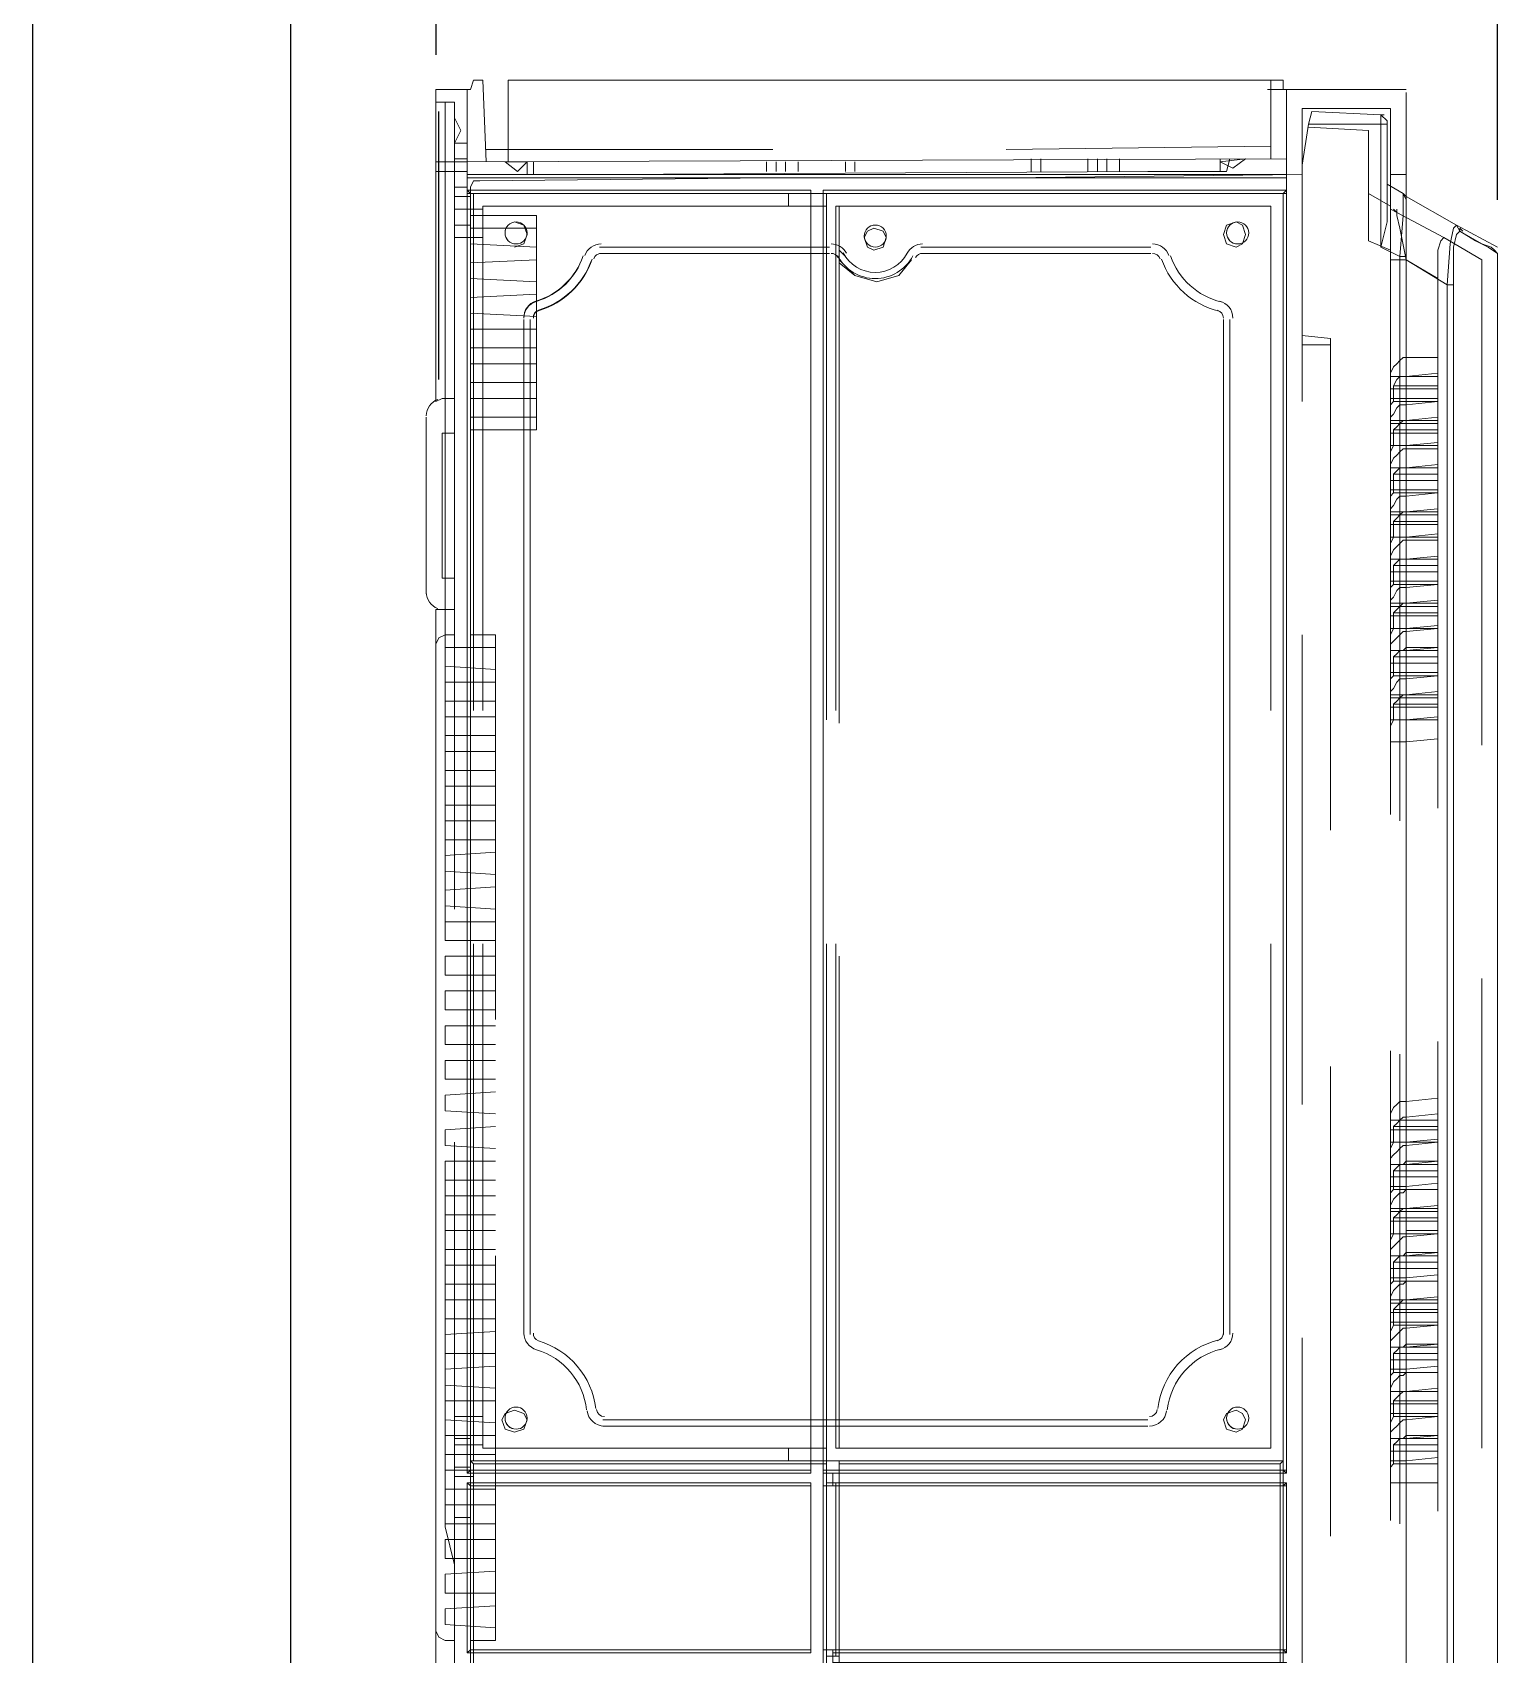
# Model space of a CAD drawing. Header units: millimetres. Extents: x -305 to 1353, y -289 to 1176.
# Drawn here: x 269.17 to 295.29, y 1112.6 to 1141.5 of the extents above; entities that cross this region are included whole.
import ezdxf

# ---------------------------------------------------------------- set-up
doc = ezdxf.new("R2010")
doc.units = ezdxf.units.MM
doc.header["$MEASUREMENT"] = 0
doc.layers.add('PDF_0', color=7, linetype='Continuous')

msp = doc.modelspace()

# ---------------------------------------------------------------- linework, layer by layer
at = {"layer": 'PDF_0', "color": 150, "lineweight": 25, "true_color": 0x007eff}
msp.add_lwpolyline([(295.287, 1138.516), (295.287, 1145.985), (276.362, 1145.985), (276.362, 1141.099)], dxfattribs=at)
at = {"layer": 'PDF_0', "lineweight": 25}
for points in [[(273.779, 1004.02), (273.779, 1056.471), (273.779, 1109.315), (273.779, 1145.311)], [(269.174, 1145.199), (269.174, 1000.931)], [(276.418, 1135.315), (276.418, 1140.089)]]:
    msp.add_lwpolyline(points, dxfattribs=at)
at = {"layer": 'PDF_0', "lineweight": 18}
for points in [[(276.924, 1140.482), (276.98, 1140.482), (277.036, 1140.65), (277.204, 1140.65), (277.261, 1139.19)], [(277.654, 1139.19), (277.654, 1140.65), (291.131, 1140.65), (291.468, 1140.65), (291.468, 1140.482)], [(276.362, 1134.922), (276.362, 1140.369), (276.362, 1140.482), (276.924, 1140.482), (276.924, 1140.369), (276.924, 1138.909), (291.525, 1138.909), (291.525, 1140.426), (291.525, 1140.482), (293.659, 1140.482)], [(293.659, 1140.426), (293.659, 1087.638), (293.659, 1087.582), (291.525, 1087.582), (291.525, 1087.638), (291.525, 1089.154), (276.924, 1089.154), (276.924, 1087.694), (276.924, 1087.582), (276.362, 1087.582), (276.362, 1087.694), (276.362, 1093.141)], [(291.188, 1140.482), (291.525, 1140.482)], [(276.924, 1139.19), (291.525, 1139.246)], [(277.261, 1139.415), (277.654, 1139.415)], [(291.525, 1138.965), (276.924, 1138.965)], [(276.924, 1138.685), (276.98, 1138.629), (283.045, 1138.629), (283.045, 1138.685)], [(276.98, 1138.629), (276.98, 1115.885), (276.924, 1115.829)], [(283.045, 1115.885), (283.045, 1116.671), (283.045, 1116.783), (283.045, 1137.562), (283.045, 1137.674), (283.045, 1138.629)], [(283.269, 1138.685), (283.269, 1138.629), (291.468, 1138.629), (291.525, 1138.685)], [(283.269, 1138.629), (283.269, 1137.674), (283.269, 1137.562), (283.269, 1116.783), (283.269, 1116.671), (283.269, 1115.885)], [(291.468, 1115.885), (291.468, 1138.629)], [(276.98, 1138.067), (276.98, 1138.572), (276.98, 1138.067)], [(293.659, 1137.449), (294.389, 1137), (294.445, 1137.73), (294.501, 1138.011), (294.557, 1138.067), (293.659, 1138.572)], [(295.287, 1137.674), (294.557, 1138.067), (294.613, 1137.955), (294.894, 1137.786), (295.119, 1137.674), (295.287, 1137.562)], [(294.669, 1137.955), (294.613, 1138.011)], [(294.613, 1137.955), (294.557, 1137.898), (294.501, 1137.674), (294.501, 1137), (294.501, 1088.986), (294.557, 1088.368), (294.557, 1088.143), (294.613, 1088.087), (295.287, 1088.143), (295.287, 1089.323), (295.287, 1090.333), (295.287, 1090.502), (295.287, 1090.783), (295.287, 1090.895), (295.287, 1090.783), (295.287, 1090.502), (295.287, 1090.67), (295.287, 1090.783)], [(283.045, 1137.562), (279.282, 1137.562), (283.045, 1137.562)], [(295.287, 1093.703), (295.287, 1137.562), (295.231, 1137.618)], [(294.501, 1137), (294.389, 1137), (294.389, 1088.986), (294.501, 1088.986)], [(293.659, 1134.978), (294.22, 1134.978), (294.22, 1134.585), (293.659, 1134.585)], [(294.22, 1134.922), (293.659, 1134.922)], [(276.194, 1131.497), (276.194, 1134.641)], [(276.531, 1134.361), (276.531, 1131.777)], [(294.22, 1134.136), (293.659, 1134.136), (294.22, 1134.192), (294.22, 1133.799), (293.659, 1133.743)], [(293.659, 1133.35), (294.22, 1133.35), (294.22, 1132.957), (293.659, 1132.957)], [(294.22, 1133.294), (293.659, 1133.294)], [(294.22, 1132.507), (293.659, 1132.507), (294.22, 1132.564), (294.22, 1132.17), (293.659, 1132.114)], [(293.659, 1131.721), (294.22, 1131.721), (294.22, 1131.328), (293.659, 1131.328)], [(294.22, 1131.665), (293.659, 1131.665)], [(276.362, 1131.216), (276.362, 1096.848)], [(294.22, 1130.879), (293.659, 1130.879), (294.22, 1130.935), (294.22, 1130.542), (293.659, 1130.486)], [(293.659, 1130.093), (294.22, 1130.093), (294.22, 1129.7), (293.659, 1129.7)], [(294.22, 1130.036), (293.659, 1130.036)], [(294.22, 1129.25), (293.659, 1129.25), (294.22, 1129.306), (294.22, 1128.913), (293.659, 1128.857)], [(294.22, 1121.725), (293.659, 1121.725), (294.22, 1121.781), (294.22, 1121.388), (293.659, 1121.332)], [(293.659, 1120.939), (294.22, 1120.995), (294.22, 1120.546), (293.659, 1120.546)], [(294.22, 1120.883), (293.659, 1120.883)], [(293.659, 1120.153), (294.22, 1120.153), (294.22, 1119.76), (293.659, 1119.704)], [(294.22, 1120.097), (293.659, 1120.097)], [(293.659, 1119.31), (294.22, 1119.367), (294.22, 1118.917), (293.659, 1118.917)], [(294.22, 1119.254), (293.659, 1119.254)], [(293.659, 1118.524), (294.22, 1118.524), (294.22, 1118.131), (293.659, 1118.075)], [(294.22, 1118.468), (293.659, 1118.468)], [(293.659, 1117.682), (294.22, 1117.738), (294.22, 1117.289), (293.659, 1117.289)], [(294.22, 1117.626), (293.659, 1117.626)], [(293.659, 1116.896), (294.22, 1116.896), (294.22, 1116.503), (293.659, 1116.446)], [(294.22, 1116.84), (293.659, 1116.84)], [(276.98, 1115.941), (276.98, 1116.446), (276.98, 1115.941)], [(293.659, 1116.053), (294.22, 1116.11), (294.22, 1115.66), (293.659, 1115.66)], [(283.045, 1115.829), (283.045, 1115.885), (276.98, 1115.885)], [(283.438, 1115.604), (283.438, 1115.829), (283.269, 1115.829), (283.269, 1115.885), (291.468, 1115.885), (291.525, 1115.829)], [(283.269, 1115.829), (283.269, 1115.604), (283.269, 1112.684), (283.269, 1112.403), (283.269, 1111.112), (283.269, 1110.999), (283.269, 1110.943), (283.269, 1106.956), (290.289, 1106.956), (290.458, 1106.956), (291.468, 1106.956), (291.525, 1106.956)], [(294.22, 1115.997), (293.659, 1115.997)], [(276.924, 1115.66), (276.98, 1115.604), (283.045, 1115.604), (283.045, 1115.66)], [(276.98, 1115.604), (276.98, 1112.684)], [(276.98, 1115.043), (276.98, 1115.548), (276.98, 1115.043)], [(283.045, 1112.684), (283.045, 1115.604)], [(283.438, 1115.66), (283.438, 1115.604), (283.269, 1115.604), (291.468, 1115.604), (291.525, 1115.66)], [(291.468, 1112.684), (291.468, 1115.604)], [(283.045, 1112.628), (283.045, 1112.684), (276.98, 1112.684), (276.924, 1112.628)], [(283.438, 1112.684), (283.269, 1112.684), (291.468, 1112.684), (291.525, 1112.628)], [(283.438, 1112.628), (283.438, 1112.684), (283.438, 1112.403), (283.438, 1112.459)]]:
    msp.add_lwpolyline(points, dxfattribs=at)
at = {"layer": 'PDF_0', "lineweight": 0}
for points in [[(291.244, 1140.65), (291.244, 1139.246)], [(276.362, 1140.257), (276.699, 1140.257), (276.699, 1139.527), (276.924, 1139.527)], [(276.531, 1140.257), (276.531, 1134.361)], [(291.805, 1134.922), (291.805, 1140.145), (293.378, 1140.145), (293.378, 1138.348), (293.378, 1137.618), (293.378, 1127.566)], [(293.322, 1139.864), (293.322, 1139.92), (293.209, 1140.032), (293.209, 1139.976), (293.209, 1139.864), (293.322, 1139.864), (293.322, 1139.92), (293.209, 1140.032), (291.974, 1140.089), (291.918, 1139.864), (293.209, 1139.864), (293.322, 1139.864), (293.322, 1138.123), (293.209, 1137.674), (293.322, 1138.123)], [(293.265, 1140.032), (293.209, 1140.032), (293.209, 1139.976), (293.209, 1139.864), (293.209, 1137.674), (293.546, 1137.505), (293.546, 1127.453)], [(276.362, 1139.022), (276.699, 1139.022), (276.699, 1139.527), (276.699, 1139.976), (276.811, 1139.752), (276.699, 1139.527)], [(276.699, 1139.976), (276.699, 1139.976)], [(291.918, 1139.864), (291.805, 1139.134), (291.805, 1138.909)], [(293.378, 1137.618), (292.985, 1137.786), (292.985, 1139.752), (291.918, 1139.808)], [(276.699, 1139.527), (276.699, 1139.527)], [(286.527, 1139.415), (291.244, 1139.471)], [(276.924, 1139.19), (276.362, 1139.19)], [(276.924, 1139.246), (276.699, 1139.246)], [(277.598, 1139.19), (277.822, 1139.022), (277.991, 1139.19), (277.991, 1138.965), (278.159, 1138.965), (279.058, 1138.965), (279.338, 1138.965), (289.054, 1139.022), (289.334, 1139.022), (290.289, 1139.022), (290.458, 1139.022), (290.514, 1139.246)], [(277.598, 1139.19), (277.598, 1139.19)], [(277.598, 1139.19), (277.598, 1139.19)], [(277.598, 1139.19), (277.598, 1139.19)], [(277.654, 1139.415), (282.371, 1139.415)], [(277.991, 1139.19), (277.991, 1139.19)], [(277.991, 1139.19), (277.991, 1139.19)], [(278.103, 1138.965), (278.103, 1139.19)], [(282.259, 1139.19), (282.259, 1139.022)], [(282.427, 1139.19), (282.427, 1139.022)], [(282.596, 1139.19), (282.596, 1139.022)], [(282.82, 1139.19), (282.82, 1139.022)], [(283.663, 1139.19), (283.663, 1139.022)], [(283.831, 1139.19), (283.831, 1139.022)], [(286.976, 1139.022), (286.976, 1139.246)], [(287.144, 1139.022), (287.144, 1139.246)], [(287.987, 1139.022), (287.987, 1139.246)], [(288.155, 1139.022), (288.155, 1139.246)], [(288.324, 1139.022), (288.324, 1139.246)], [(288.548, 1139.022), (288.548, 1139.246)], [(290.345, 1139.022), (290.345, 1139.246), (290.345, 1139.19), (290.57, 1139.078), (290.794, 1139.246)], [(290.345, 1139.246), (290.345, 1139.19)], [(290.345, 1139.19), (290.345, 1139.19)], [(290.794, 1139.246), (290.794, 1139.246)], [(290.794, 1139.246), (290.794, 1139.246)], [(276.924, 1139.022), (276.699, 1139.022), (276.699, 1138.572), (276.98, 1138.572)], [(276.924, 1138.909), (276.924, 1138.853), (276.924, 1138.685), (282.146, 1138.685)], [(282.371, 1138.909), (277.148, 1138.853), (277.036, 1138.853), (276.98, 1138.741), (276.98, 1129.138)], [(286.302, 1138.685), (291.525, 1138.685), (291.525, 1138.909)], [(291.805, 1138.965), (286.527, 1138.909)], [(293.659, 1138.965), (293.378, 1138.965)], [(276.924, 1138.741), (276.699, 1138.741)], [(276.924, 1138.685), (276.924, 1138.685)], [(276.98, 1129.419), (276.98, 1138.629), (276.924, 1138.629)], [(277.036, 1129.419), (277.036, 1138.629), (276.98, 1138.629)], [(277.036, 1138.629), (282.652, 1138.629), (282.652, 1138.404), (283.326, 1138.404), (283.326, 1137.674), (283.326, 1137.562), (283.326, 1129.25)], [(282.652, 1138.404), (277.204, 1138.404), (277.204, 1129.419), (277.204, 1138.404), (283.326, 1138.404), (283.326, 1138.629), (282.652, 1138.629)], [(283.326, 1138.629), (283.326, 1138.629)], [(291.525, 1138.629), (291.468, 1138.629), (291.468, 1129.419), (291.468, 1138.629), (283.326, 1138.629), (283.326, 1129.419)], [(291.468, 1138.629), (291.468, 1138.629)], [(291.525, 1138.685), (291.525, 1138.685)], [(293.434, 1138.348), (293.49, 1138.292), (293.378, 1138.348), (293.378, 1138.404), (292.985, 1138.629)], [(293.659, 1138.572), (293.602, 1138.629), (293.602, 1138.516), (293.602, 1138.235), (293.546, 1137.505), (293.659, 1137.505), (293.546, 1137.505), (293.602, 1138.235), (293.602, 1138.516), (293.602, 1138.629), (293.659, 1138.516), (293.602, 1138.629), (293.322, 1138.797)], [(276.699, 1138.572), (276.699, 1138.067)], [(276.699, 1137.842), (277.204, 1137.842), (277.204, 1138.348), (276.699, 1138.348)], [(277.204, 1138.404), (277.204, 1138.404)], [(277.204, 1137.842), (277.204, 1138.348)], [(283.326, 1138.404), (283.326, 1138.404)], [(283.55, 1129.194), (283.55, 1137.393), (283.55, 1137.449), (283.55, 1137.618), (283.663, 1137.505), (283.55, 1137.618), (283.55, 1138.404), (291.244, 1138.404), (291.244, 1129.419), (291.244, 1138.404), (283.494, 1138.404), (283.55, 1138.404)], [(283.494, 1138.404), (283.494, 1129.419)], [(291.244, 1138.404), (291.244, 1138.404)], [(293.378, 1138.404), (293.378, 1138.348), (293.49, 1138.292), (293.49, 1138.235), (293.546, 1138.011), (293.659, 1137.449), (294.22, 1137.112), (294.22, 1137.618), (294.276, 1137.786), (294.332, 1137.842), (293.49, 1138.292), (293.49, 1138.235), (293.546, 1138.011), (293.659, 1137.449)], [(276.98, 1138.067), (276.699, 1138.067), (276.699, 1134.978), (276.699, 1134.361)], [(276.98, 1138.235), (278.159, 1138.235), (278.159, 1137.842), (278.159, 1134.81), (278.159, 1134.417), (276.98, 1134.417)], [(278.159, 1138.011), (276.98, 1138.011)], [(277.766, 1137.674), (277.935, 1137.73), (277.991, 1137.898), (277.935, 1138.067), (277.766, 1138.123)], [(277.766, 1138.123), (277.766, 1138.123)], [(284.168, 1137.618), (284.336, 1137.674), (284.393, 1137.842), (284.336, 1137.955), (284.168, 1138.011)], [(284.168, 1138.011), (284.168, 1138.011)], [(284.168, 1138.011), (284.168, 1138.011)], [(290.626, 1137.674), (290.738, 1137.73), (290.794, 1137.898), (290.738, 1138.067), (290.626, 1138.123)], [(290.626, 1138.123), (290.626, 1138.123)], [(290.626, 1138.123), (290.626, 1138.123)], [(295.231, 1137.618), (295.175, 1137.674), (295.006, 1137.73), (294.613, 1137.955), (294.613, 1138.011)], [(276.98, 1137.73), (278.159, 1137.674)], [(294.22, 1127.678), (294.22, 1137.112), (294.22, 1137.618), (294.276, 1137.786), (294.332, 1137.842), (295.006, 1137.449), (295.006, 1128.801)], [(278.159, 1137.449), (276.98, 1137.393)], [(277.766, 1137.674), (277.766, 1137.674)], [(283.326, 1137.674), (283.326, 1137.674)], [(283.326, 1137.562), (283.326, 1137.562)], [(283.55, 1137.449), (283.831, 1137.168), (284.224, 1137.056), (284.617, 1137.168), (284.842, 1137.449), (284.617, 1137.168), (284.224, 1137.056), (283.831, 1137.168), (283.55, 1137.393)], [(284.168, 1137.618), (284.168, 1137.618)], [(284.168, 1137.618), (284.168, 1137.618)], [(290.626, 1137.674), (290.626, 1137.674)], [(290.626, 1137.674), (290.626, 1137.674)], [(293.659, 1135.708), (293.659, 1137.449), (293.434, 1137.449), (293.378, 1137.449), (293.434, 1137.449), (293.659, 1137.449), (293.434, 1137.449), (293.378, 1137.449)], [(295.287, 1137.562), (295.287, 1137.562)], [(276.98, 1137.112), (278.159, 1137.056)], [(278.159, 1136.832), (276.98, 1136.775)], [(276.98, 1136.495), (278.159, 1136.438)], [(278.159, 1136.214), (276.98, 1136.214)], [(291.805, 1136.101), (292.311, 1136.045), (292.311, 1127.285)], [(276.98, 1135.877), (278.159, 1135.877)], [(291.805, 1135.933), (292.311, 1135.933)], [(294.22, 1134.978), (294.22, 1135.147), (294.22, 1135.371), (294.22, 1135.708), (293.659, 1135.708), (293.602, 1135.708), (293.546, 1135.652), (293.49, 1135.596), (293.434, 1135.54), (293.378, 1135.428), (293.378, 1135.371), (293.378, 1135.147), (293.378, 1135.091), (293.378, 1134.978), (293.659, 1134.978)], [(278.159, 1135.596), (276.98, 1135.596)], [(293.659, 1135.371), (294.22, 1135.428)], [(276.98, 1135.259), (278.159, 1135.259)], [(294.22, 1135.371), (293.378, 1135.371)], [(294.22, 1135.147), (293.378, 1135.147)], [(293.434, 1134.922), (293.434, 1135.203), (293.49, 1135.315), (293.546, 1135.371), (293.602, 1135.371), (293.659, 1135.371), (293.659, 1134.866)], [(294.22, 1135.203), (293.434, 1135.203)], [(276.699, 1134.978), (276.474, 1134.978), (276.362, 1134.922)], [(278.159, 1134.978), (276.98, 1134.978)], [(293.659, 1134.922), (293.434, 1134.922), (293.378, 1134.866), (293.378, 1134.754), (293.378, 1134.641), (293.378, 1134.585), (293.659, 1134.585), (294.22, 1134.641)], [(294.22, 1134.922), (293.659, 1134.866), (293.602, 1134.866), (293.546, 1134.866), (293.49, 1134.81), (293.434, 1134.698), (293.378, 1134.641), (293.378, 1134.529)], [(276.98, 1134.641), (278.159, 1134.641)], [(294.22, 1134.585), (294.22, 1134.529), (293.378, 1134.529), (293.378, 1134.361), (293.378, 1134.248), (293.378, 1134.136), (293.659, 1134.136), (293.434, 1134.136), (293.378, 1134.024), (293.378, 1133.967), (293.378, 1133.855), (293.378, 1133.743), (293.378, 1133.799), (293.434, 1133.911), (293.49, 1133.967), (293.546, 1134.024), (293.602, 1134.08), (293.659, 1134.08), (293.659, 1134.585), (293.602, 1134.585), (293.546, 1134.529), (293.49, 1134.473), (293.434, 1134.417), (293.434, 1134.136)], [(294.22, 1134.529), (294.22, 1134.361), (293.378, 1134.361)], [(294.22, 1134.417), (293.434, 1134.417)], [(294.22, 1134.361), (294.22, 1134.192)], [(294.22, 1134.08), (293.659, 1134.08)], [(293.659, 1133.294), (293.434, 1133.294), (293.434, 1133.631), (293.49, 1133.687), (293.546, 1133.743), (293.602, 1133.743), (293.659, 1133.743), (293.378, 1133.743)], [(294.22, 1133.743), (294.22, 1133.799), (293.659, 1133.743), (293.659, 1133.237)], [(293.378, 1133.518), (293.378, 1133.462), (293.378, 1133.35), (293.659, 1133.35)], [(294.22, 1133.631), (293.434, 1133.631)], [(294.22, 1133.518), (294.22, 1133.35)], [(294.22, 1133.013), (293.659, 1132.957), (293.378, 1132.957), (293.378, 1133.013), (293.378, 1133.125), (293.378, 1133.237), (293.434, 1133.294)], [(294.22, 1133.294), (293.659, 1133.237), (293.602, 1133.237), (293.546, 1133.237), (293.49, 1133.181), (293.434, 1133.069), (293.378, 1133.013), (293.378, 1132.901), (294.22, 1132.901), (294.22, 1132.957)], [(293.659, 1132.451), (293.659, 1132.957), (293.602, 1132.957), (293.546, 1132.901), (293.49, 1132.844), (293.434, 1132.788), (293.434, 1132.507), (293.378, 1132.395), (293.378, 1132.339), (293.378, 1132.227), (293.378, 1132.114), (294.22, 1132.114), (294.22, 1132.17), (293.659, 1132.114), (293.659, 1131.609)], [(293.378, 1132.901), (293.378, 1132.732), (294.22, 1132.732), (294.22, 1132.901)], [(293.378, 1132.732), (293.378, 1132.62), (293.378, 1132.507), (293.659, 1132.507), (293.434, 1132.507)], [(294.22, 1132.788), (293.434, 1132.788)], [(294.22, 1132.732), (294.22, 1132.564)], [(294.22, 1132.451), (293.659, 1132.451), (293.602, 1132.451), (293.546, 1132.395), (293.49, 1132.339), (293.434, 1132.283), (293.378, 1132.17), (293.378, 1132.114), (293.378, 1131.89), (293.378, 1131.834), (293.378, 1131.721), (293.659, 1131.721)], [(294.22, 1132.114), (294.22, 1131.89), (293.378, 1131.89)], [(293.659, 1131.665), (293.434, 1131.665), (293.434, 1132.002), (293.49, 1132.058), (293.546, 1132.114), (293.602, 1132.114), (293.659, 1132.114), (293.378, 1132.114)], [(294.22, 1132.002), (293.434, 1132.002)], [(276.531, 1131.777), (276.531, 1125.432)], [(276.699, 1131.777), (276.699, 1131.216)], [(294.22, 1131.384), (293.659, 1131.328), (293.378, 1131.328), (293.378, 1131.384), (293.378, 1131.497), (293.378, 1131.609), (293.434, 1131.665)], [(294.22, 1131.665), (293.659, 1131.609), (293.602, 1131.609), (293.546, 1131.609), (293.49, 1131.553), (293.434, 1131.44), (293.378, 1131.384), (293.378, 1131.272), (294.22, 1131.272), (294.22, 1131.328)], [(294.22, 1131.89), (294.22, 1131.721)], [(276.362, 1131.216), (276.474, 1131.216), (276.699, 1131.216), (276.699, 1125.881)], [(293.378, 1131.103), (293.378, 1130.991), (293.378, 1130.879), (293.659, 1130.879), (293.434, 1130.879), (293.434, 1131.16), (293.49, 1131.216), (293.546, 1131.272), (293.602, 1131.328), (293.659, 1131.328), (293.659, 1130.823), (294.22, 1130.879), (293.659, 1130.823), (293.602, 1130.823), (293.546, 1130.767), (293.49, 1130.71), (293.434, 1130.654), (293.378, 1130.598), (293.378, 1130.486), (293.378, 1130.598), (293.378, 1130.71), (293.378, 1130.767), (293.434, 1130.879)], [(293.378, 1131.272), (293.378, 1131.103), (294.22, 1131.103), (294.22, 1131.272)], [(294.22, 1131.16), (293.434, 1131.16)], [(294.22, 1131.103), (294.22, 1130.935)], [(276.699, 1130.767), (276.531, 1130.767), (276.418, 1130.71), (276.362, 1130.598)], [(277.429, 1130.542), (276.531, 1130.542), (276.531, 1130.205), (277.429, 1130.149)], [(276.98, 1130.767), (277.429, 1130.767), (277.429, 1130.373), (277.429, 1123.915)], [(291.805, 1130.767), (291.805, 1122.399)], [(293.659, 1130.093), (293.378, 1130.093), (293.378, 1130.205), (293.378, 1130.261), (293.378, 1130.486), (294.22, 1130.486), (294.22, 1130.542), (293.659, 1130.542), (293.602, 1130.486), (293.546, 1130.486), (293.49, 1130.43), (293.434, 1130.373), (294.22, 1130.373)], [(294.22, 1129.643), (293.378, 1129.643), (293.378, 1129.756), (293.434, 1129.812), (293.49, 1129.924), (293.546, 1129.98), (293.602, 1129.98), (293.659, 1129.98), (293.659, 1130.542)], [(294.22, 1130.486), (294.22, 1130.261), (293.378, 1130.261)], [(293.659, 1130.486), (293.378, 1130.486)], [(293.434, 1130.036), (293.434, 1130.373)], [(294.22, 1130.093), (294.22, 1130.261)], [(277.429, 1129.924), (276.531, 1129.924), (276.531, 1129.587), (277.429, 1129.587)], [(293.659, 1130.036), (293.434, 1130.036), (293.378, 1129.98), (293.378, 1129.868), (293.378, 1129.756), (293.378, 1129.7), (293.659, 1129.7), (294.22, 1129.756)], [(293.659, 1122.455), (293.659, 1129.7), (293.602, 1129.7), (293.546, 1129.643), (293.49, 1129.587), (293.434, 1129.531), (293.434, 1129.25), (293.378, 1129.138), (293.378, 1129.082), (293.378, 1128.97), (293.378, 1128.857), (293.659, 1128.857)], [(293.378, 1129.643), (293.378, 1129.475)], [(294.22, 1129.306), (294.22, 1129.475), (294.22, 1129.643), (294.22, 1129.7)], [(294.22, 1129.475), (293.378, 1129.475), (293.378, 1129.363), (293.378, 1129.25), (293.659, 1129.25), (293.434, 1129.25)], [(294.22, 1129.531), (293.434, 1129.531)], [(277.429, 1129.306), (276.531, 1129.306), (276.531, 1128.97), (277.429, 1128.97)], [(277.429, 1128.689), (276.531, 1128.689), (276.531, 1128.352), (277.429, 1128.352)], [(277.429, 1128.071), (276.531, 1128.071), (276.531, 1127.734), (277.429, 1127.734)], [(277.429, 1127.453), (276.531, 1127.453), (276.531, 1127.116), (277.429, 1127.116)], [(277.429, 1126.892), (276.531, 1126.836), (276.531, 1126.555), (277.429, 1126.499)], [(277.429, 1126.274), (276.531, 1126.218), (276.531, 1125.937), (277.429, 1125.881)], [(277.429, 1125.656), (276.531, 1125.656), (276.531, 1125.319), (277.429, 1125.319)], [(277.429, 1125.039), (276.531, 1125.039), (276.531, 1124.702), (277.429, 1124.702)], [(277.036, 1125.263), (277.036, 1116.053), (276.98, 1116.053), (276.98, 1125.263)], [(283.326, 1125.095), (283.326, 1116.783), (283.326, 1116.671), (283.326, 1116.278), (282.652, 1116.278), (277.204, 1116.278), (277.204, 1125.263), (277.204, 1116.278), (283.326, 1116.278), (283.326, 1116.053), (283.55, 1116.053)], [(283.326, 1116.053), (283.326, 1125.263)], [(283.55, 1116.278), (283.494, 1116.278), (291.244, 1116.278), (291.244, 1125.263), (291.244, 1116.278), (283.55, 1116.278), (283.55, 1116.671), (283.55, 1116.783), (283.55, 1125.039)], [(283.494, 1125.263), (283.494, 1116.278)], [(276.98, 1124.926), (276.98, 1116.559)], [(277.429, 1124.421), (276.531, 1124.421), (276.531, 1124.084), (277.429, 1124.084)], [(295.006, 1116.278), (295.006, 1124.645)], [(277.429, 1123.803), (276.531, 1123.803), (276.531, 1123.466), (277.429, 1123.466)], [(293.378, 1123.354), (293.378, 1114.986)], [(293.546, 1123.298), (293.546, 1114.93)], [(294.22, 1115.155), (294.22, 1123.522)], [(277.429, 1123.185), (276.531, 1123.185), (276.531, 1122.848), (277.429, 1122.848)], [(292.311, 1123.073), (292.311, 1114.706)], [(277.429, 1122.624), (276.531, 1122.568), (276.531, 1122.287), (277.429, 1122.231)], [(293.378, 1122.118), (293.378, 1121.95), (294.22, 1121.95), (294.22, 1122.118)], [(293.434, 1122.006), (293.49, 1122.062), (293.546, 1122.118), (293.602, 1122.174), (293.659, 1122.174), (294.22, 1122.231)], [(293.659, 1122.174), (293.659, 1121.669)], [(277.429, 1122.006), (276.531, 1121.95), (276.531, 1121.669), (277.429, 1121.613)], [(294.22, 1122.006), (293.434, 1122.006), (293.434, 1121.725), (293.659, 1121.725), (293.378, 1121.725), (293.378, 1121.838), (293.378, 1121.95)], [(294.22, 1121.95), (294.22, 1121.781)], [(276.699, 1121.725), (276.699, 1116.446), (276.98, 1116.446)], [(294.22, 1121.725), (293.659, 1121.669), (293.602, 1121.669), (293.546, 1121.613), (293.49, 1121.557), (293.434, 1121.501), (293.378, 1121.444), (293.378, 1121.332), (293.378, 1121.444), (293.378, 1121.557), (293.378, 1121.613), (293.434, 1121.725)], [(277.429, 1121.388), (276.531, 1121.388), (276.531, 1121.051), (277.429, 1121.051)], [(293.434, 1120.883), (293.659, 1120.883), (293.659, 1121.388), (293.602, 1121.332), (293.546, 1121.332), (293.49, 1121.276), (293.434, 1121.22), (293.434, 1120.883), (293.378, 1120.827), (293.378, 1120.714), (293.378, 1120.658), (293.378, 1120.546), (293.659, 1120.546), (293.659, 1120.041)], [(293.659, 1121.388), (294.22, 1121.388), (294.22, 1121.332), (293.378, 1121.332), (293.378, 1121.108), (293.378, 1121.051), (293.378, 1120.939), (293.659, 1120.939)], [(294.22, 1121.332), (294.22, 1121.108), (293.378, 1121.108)], [(293.659, 1121.332), (293.378, 1121.332)], [(276.531, 1121.22), (276.531, 1114.874), (276.699, 1114.2)], [(294.22, 1121.22), (293.434, 1121.22)], [(294.22, 1121.108), (294.22, 1120.995)], [(277.429, 1120.771), (276.531, 1120.771), (276.531, 1120.434), (277.429, 1120.434)], [(294.22, 1120.883), (293.659, 1120.883), (293.602, 1120.827), (293.546, 1120.827), (293.49, 1120.771), (293.434, 1120.714), (293.378, 1120.602), (293.378, 1120.49)], [(294.22, 1120.546), (294.22, 1120.49), (293.378, 1120.49), (293.378, 1120.321), (293.378, 1120.209), (293.378, 1120.153)], [(294.22, 1120.49), (294.22, 1120.321), (293.378, 1120.321)], [(294.22, 1120.602), (293.659, 1120.546), (293.602, 1120.546), (293.546, 1120.49), (293.49, 1120.434), (293.434, 1120.377)], [(294.22, 1120.377), (293.434, 1120.377), (293.434, 1120.097)], [(277.429, 1120.153), (276.531, 1120.153), (276.531, 1119.816), (277.429, 1119.816)], [(293.659, 1119.704), (293.378, 1119.704), (293.378, 1119.816), (293.378, 1119.928), (293.378, 1119.984), (293.434, 1120.097), (293.659, 1120.097), (293.378, 1120.097)], [(294.22, 1120.097), (293.659, 1120.041), (293.602, 1120.041), (293.546, 1119.984), (293.49, 1119.928), (293.434, 1119.872), (293.378, 1119.816), (293.378, 1119.704), (294.22, 1119.704)], [(294.22, 1120.321), (294.22, 1120.153)], [(277.429, 1119.535), (276.531, 1119.535), (276.531, 1119.198), (277.429, 1119.198)], [(277.429, 1119.704), (277.429, 1113.246), (277.429, 1112.852), (276.98, 1112.852)], [(293.378, 1119.704), (293.378, 1119.479)], [(293.434, 1119.254), (293.434, 1119.591), (293.49, 1119.647), (293.546, 1119.704), (293.602, 1119.704), (293.659, 1119.76)], [(294.22, 1119.591), (293.434, 1119.591)], [(294.22, 1119.254), (293.659, 1119.254), (293.659, 1119.76), (294.22, 1119.76), (294.22, 1119.704), (294.22, 1119.479), (294.22, 1119.367)], [(293.659, 1119.31), (293.378, 1119.31), (293.378, 1119.423), (293.378, 1119.479), (294.22, 1119.479)], [(293.434, 1118.468), (293.434, 1118.749), (293.49, 1118.805), (293.546, 1118.861), (293.602, 1118.917), (293.659, 1118.917), (293.378, 1118.917), (293.378, 1119.03), (293.378, 1119.086), (293.378, 1119.198), (293.434, 1119.254), (293.659, 1119.254), (293.602, 1119.198), (293.546, 1119.198), (293.49, 1119.142), (293.434, 1119.086), (293.378, 1118.974), (293.378, 1118.861), (294.22, 1118.861)], [(294.22, 1118.468), (293.659, 1118.412), (293.659, 1118.917), (294.22, 1118.974)], [(277.429, 1118.917), (276.531, 1118.917), (276.531, 1118.58), (277.429, 1118.58)], [(293.378, 1118.861), (293.378, 1118.693)], [(293.659, 1118.524), (293.378, 1118.524), (293.378, 1118.58), (293.378, 1118.693), (294.22, 1118.693)], [(294.22, 1118.749), (293.434, 1118.749)], [(294.22, 1118.524), (294.22, 1118.693), (294.22, 1118.861), (294.22, 1118.917)], [(277.429, 1118.356), (276.531, 1118.3), (276.531, 1117.963), (277.429, 1117.963)], [(293.659, 1118.075), (293.378, 1118.075), (293.378, 1118.187), (293.378, 1118.3), (293.378, 1118.356), (293.434, 1118.468), (293.659, 1118.468)], [(293.659, 1118.131), (294.22, 1118.131), (294.22, 1118.075), (293.378, 1118.075), (293.378, 1118.187), (293.434, 1118.243), (293.49, 1118.3), (293.546, 1118.356), (293.602, 1118.412), (293.659, 1118.412)], [(291.805, 1118.243), (291.805, 1109.876)], [(293.434, 1117.626), (293.659, 1117.626), (293.659, 1118.131), (293.602, 1118.075), (293.546, 1118.075), (293.49, 1118.019), (293.434, 1117.963), (293.434, 1117.626), (293.378, 1117.57), (293.378, 1117.457), (293.378, 1117.401), (293.378, 1117.289)], [(293.378, 1118.075), (293.378, 1117.85)], [(294.22, 1118.075), (294.22, 1117.85)], [(293.659, 1117.682), (293.378, 1117.682), (293.378, 1117.794), (293.378, 1117.85), (294.22, 1117.85), (294.22, 1117.738)], [(294.22, 1117.963), (293.434, 1117.963)], [(277.429, 1117.738), (276.531, 1117.682), (276.531, 1117.401), (277.429, 1117.345)], [(293.659, 1117.626), (294.22, 1117.626), (293.659, 1117.626), (293.602, 1117.57), (293.546, 1117.57), (293.49, 1117.513), (293.434, 1117.457), (293.378, 1117.345), (293.378, 1117.289), (293.378, 1117.064)], [(294.22, 1117.345), (293.659, 1117.289), (293.378, 1117.289), (294.22, 1117.289), (294.22, 1117.064), (294.22, 1116.896)], [(294.22, 1117.289), (294.22, 1117.289)], [(277.429, 1117.12), (276.531, 1117.12), (276.531, 1116.783), (277.429, 1116.727)], [(277.766, 1116.559), (277.935, 1116.615), (277.991, 1116.783), (277.935, 1116.896), (277.766, 1116.952)], [(277.766, 1116.952), (277.766, 1116.952)], [(277.766, 1116.952), (277.766, 1116.952)], [(290.626, 1116.559), (290.738, 1116.615), (290.794, 1116.783), (290.738, 1116.896), (290.626, 1116.952)], [(290.626, 1116.952), (290.626, 1116.952)], [(290.626, 1116.952), (290.626, 1116.952)], [(293.659, 1116.896), (293.378, 1116.896), (293.378, 1116.952), (293.378, 1117.064), (294.22, 1117.064)], [(294.22, 1117.12), (293.434, 1117.12)], [(276.699, 1116.84), (277.204, 1116.84), (277.204, 1116.334), (276.699, 1116.334)], [(277.204, 1116.334), (277.204, 1116.84)], [(283.326, 1116.783), (283.326, 1116.783)], [(283.326, 1116.671), (283.326, 1116.671)], [(283.55, 1116.783), (283.55, 1116.783)], [(283.55, 1116.671), (283.55, 1116.671)], [(293.659, 1116.84), (293.434, 1116.84)], [(277.429, 1116.503), (276.531, 1116.503), (276.531, 1116.166), (277.429, 1116.166)], [(276.699, 1116.446), (276.699, 1115.941)], [(277.766, 1116.559), (277.766, 1116.559)], [(277.766, 1116.559), (277.766, 1116.559)], [(290.626, 1116.559), (290.626, 1116.559)], [(290.626, 1116.559), (290.626, 1116.559)], [(293.659, 1116.446), (293.378, 1116.446)], [(293.434, 1115.997), (293.434, 1116.334), (293.49, 1116.39), (293.546, 1116.446), (293.602, 1116.446), (293.659, 1116.503)], [(294.22, 1116.334), (293.434, 1116.334)], [(294.22, 1116.446), (294.22, 1116.503), (293.659, 1116.503), (293.659, 1109.258)], [(277.036, 1115.997), (277.036, 1112.235), (283.326, 1112.235), (283.326, 1115.997), (277.036, 1115.997), (276.98, 1116.053), (276.98, 1112.235), (277.036, 1112.179), (277.036, 1102.913)], [(276.98, 1116.053), (276.98, 1116.053)], [(277.036, 1116.053), (282.652, 1116.053)], [(277.204, 1116.278), (277.204, 1116.278)], [(282.652, 1116.278), (282.652, 1116.053), (283.326, 1116.053), (283.326, 1115.997)], [(283.326, 1116.278), (283.326, 1116.278)], [(283.55, 1115.66), (283.55, 1116.053), (283.55, 1115.997), (283.55, 1112.235), (291.412, 1112.235), (291.468, 1112.235), (291.468, 1107.012), (291.468, 1112.179), (283.326, 1112.179), (283.326, 1107.012), (290.289, 1107.012), (290.458, 1107.012), (291.244, 1107.012), (291.244, 1100.442)], [(283.326, 1116.053), (283.326, 1116.053)], [(291.468, 1116.053), (283.326, 1116.053), (283.326, 1115.66), (283.55, 1115.66), (283.494, 1115.66), (283.326, 1115.66), (283.326, 1112.572), (283.55, 1112.572), (283.494, 1112.572), (283.326, 1112.572), (283.326, 1112.235)], [(291.244, 1116.278), (291.244, 1116.278)], [(291.412, 1115.997), (291.468, 1116.053), (291.468, 1112.235), (291.468, 1112.179)], [(291.468, 1116.053), (291.468, 1116.053)], [(293.378, 1116.222), (293.378, 1116.166), (293.378, 1116.053), (293.659, 1116.053)], [(294.22, 1116.11), (294.22, 1116.222)], [(277.429, 1115.885), (276.531, 1115.885), (276.531, 1115.548), (277.429, 1115.548)], [(276.98, 1115.941), (276.699, 1115.941), (276.699, 1115.548), (276.98, 1115.548)], [(276.699, 1115.773), (277.036, 1115.773), (277.036, 1115.267), (276.699, 1115.267)], [(276.98, 1115.267), (276.98, 1115.773)], [(291.412, 1112.235), (291.412, 1115.997), (283.55, 1115.997)], [(293.659, 1115.997), (293.434, 1115.997), (293.378, 1115.941), (293.378, 1115.829), (293.378, 1115.773), (293.378, 1115.66), (293.659, 1115.66)], [(276.699, 1115.548), (276.699, 1115.043)], [(283.326, 1115.66), (283.326, 1115.66)], [(283.494, 1115.66), (283.494, 1112.572)], [(277.429, 1115.267), (276.531, 1115.267), (276.531, 1114.93), (277.429, 1114.93)], [(276.98, 1115.043), (276.699, 1115.043), (276.699, 1112.122), (276.98, 1112.122)], [(277.429, 1114.649), (276.531, 1114.649), (276.531, 1114.312), (277.429, 1114.312)], [(277.429, 1114.088), (276.531, 1114.032), (276.531, 1113.695), (277.429, 1113.695)], [(277.429, 1113.47), (276.531, 1113.414), (276.531, 1113.133), (277.429, 1113.077)], [(276.362, 1113.021), (276.418, 1112.909), (276.531, 1112.852), (276.699, 1112.852)]]:
    msp.add_lwpolyline(points, dxfattribs=at)
for points in [[(277.991, 1139.19), (277.598, 1139.19), (277.822, 1139.022)], [(290.794, 1139.246), (290.57, 1139.078), (290.345, 1139.19)], [(291.525, 1138.629), (291.468, 1138.629)], [(293.49, 1138.348), (293.49, 1138.292)], [(284.393, 1137.842), (284.336, 1137.955), (284.168, 1138.011), (284.056, 1137.955), (283.999, 1137.842), (284.056, 1137.674), (284.168, 1137.618), (284.336, 1137.674)], [(284.393, 1137.842), (284.336, 1137.955), (284.168, 1138.011), (284.056, 1137.955), (283.999, 1137.842), (284.056, 1137.674), (284.168, 1137.618), (284.336, 1137.674)], [(290.794, 1137.898), (290.738, 1138.067), (290.626, 1138.123), (290.458, 1138.067), (290.401, 1137.898), (290.458, 1137.73), (290.626, 1137.674), (290.738, 1137.73)], [(290.794, 1137.898), (290.738, 1138.067), (290.626, 1138.123), (290.458, 1138.067), (290.401, 1137.898), (290.458, 1137.73), (290.626, 1137.674), (290.738, 1137.73)], [(283.269, 1137.674), (283.045, 1137.674)], [(283.269, 1137.562), (283.045, 1137.562)], [(293.378, 1133.518), (294.22, 1133.518), (294.22, 1133.743), (293.378, 1133.743)], [(293.659, 1129.98), (294.22, 1130.036)], [(291.468, 1125.263), (291.468, 1116.053)], [(293.659, 1122.455), (293.602, 1122.455), (293.546, 1122.455), (293.49, 1122.399), (293.434, 1122.343), (293.378, 1122.231), (293.378, 1122.118), (294.22, 1122.118), (294.22, 1122.511)], [(293.378, 1116.446), (294.22, 1116.446), (294.22, 1116.222), (293.378, 1116.222), (293.378, 1116.446), (293.378, 1116.559), (293.378, 1116.671), (293.378, 1116.727), (293.434, 1116.84), (293.434, 1117.12), (293.49, 1117.177), (293.546, 1117.233), (293.602, 1117.289), (293.659, 1117.289), (293.659, 1116.783), (293.602, 1116.783), (293.546, 1116.727), (293.49, 1116.671), (293.434, 1116.615), (293.378, 1116.559)], [(277.991, 1116.783), (277.935, 1116.896), (277.766, 1116.952), (277.598, 1116.896), (277.541, 1116.783), (277.598, 1116.615), (277.766, 1116.559), (277.935, 1116.615)], [(277.991, 1116.783), (277.935, 1116.896), (277.766, 1116.952), (277.598, 1116.896), (277.541, 1116.783), (277.598, 1116.615), (277.766, 1116.559), (277.935, 1116.615)], [(290.794, 1116.783), (290.738, 1116.896), (290.626, 1116.952), (290.458, 1116.896), (290.401, 1116.783), (290.458, 1116.615), (290.626, 1116.559), (290.738, 1116.615)], [(290.794, 1116.783), (290.738, 1116.896), (290.626, 1116.952), (290.458, 1116.896), (290.401, 1116.783), (290.458, 1116.615), (290.626, 1116.559), (290.738, 1116.615)], [(283.045, 1116.783), (283.269, 1116.783)], [(283.045, 1116.671), (283.269, 1116.671)], [(294.22, 1116.84), (293.659, 1116.783)], [(291.525, 1115.885), (291.468, 1115.885)], [(291.525, 1115.604), (291.468, 1115.604)], [(291.525, 1112.684), (291.468, 1112.684)]]:
    msp.add_lwpolyline(points, close=True, dxfattribs=at)
at = {"layer": 'PDF_0', "lineweight": 18}
for points in [[(283.045, 1138.685), (276.924, 1138.685), (276.924, 1115.829), (283.045, 1115.829)], [(283.438, 1112.459), (283.438, 1112.628), (291.525, 1112.628), (291.525, 1115.66), (283.438, 1115.66), (283.438, 1115.829), (291.525, 1115.829), (291.525, 1138.685), (283.269, 1138.685), (283.269, 1106.956), (291.525, 1106.956), (291.525, 1112.459)], [(294.501, 1137), (294.501, 1137.674), (294.557, 1137.898), (294.613, 1137.955), (294.557, 1138.067), (294.501, 1138.011), (294.445, 1137.73), (294.389, 1137)], [(283.045, 1137.674), (279.282, 1137.674)], [(283.382, 1137.674), (283.269, 1137.674)], [(283.382, 1137.562), (283.269, 1137.562)], [(289.11, 1137.674), (285.01, 1137.674)], [(289.11, 1137.562), (285.01, 1137.562)], [(277.935, 1136.382), (277.935, 1118.3)], [(278.047, 1136.382), (278.047, 1118.3)], [(290.401, 1118.3), (290.401, 1136.382)], [(290.514, 1118.3), (290.514, 1136.382)], [(276.474, 1134.361), (276.474, 1131.777), (276.699, 1131.777), (276.699, 1134.361)], [(279.338, 1116.783), (283.045, 1116.783)], [(279.338, 1116.671), (283.045, 1116.671)], [(283.269, 1116.783), (289.054, 1116.783)], [(283.269, 1116.671), (289.054, 1116.671)], [(283.045, 1115.66), (276.924, 1115.66), (276.924, 1112.628), (283.045, 1112.628)]]:
    msp.add_lwpolyline(points, close=True, dxfattribs=at)
for points in [[(277.794, 1138.123, 0.414214), (277.598, 1137.927, 0.414214), (277.794, 1137.73)], [(284.196, 1138.067, 0.414214), (283.999, 1137.87, 0.414214), (284.196, 1137.674)], [(290.654, 1138.123, 0.414214), (290.458, 1137.927, 0.414214), (290.654, 1137.73)], [(284.765, 1137.565, -0.278533), (285.038, 1137.73, 0.278533), (284.765, 1137.565, -0.604033), (283.624, 1137.57, 0.604033), (284.765, 1137.565)], [(278.158, 1136.707, 0.333969), (277.934, 1136.41, -0.333969), (278.145, 1136.713, 0.244036), (278.989, 1137.515, -0.244036), (278.158, 1136.707)], [(278.192, 1136.551, 0.244047), (279.148, 1137.46, -0.244047), (278.204, 1136.545, 0.334171), (278.103, 1136.41, -0.334171), (278.192, 1136.551)], [(278.158, 1118.031, -0.334037), (277.935, 1118.328, 0.334037), (278.158, 1118.031, -0.301361), (279.049, 1116.961, 0.301361), (278.158, 1118.031)], [(278.192, 1118.187, -0.301396), (279.216, 1116.981, 0.301396), (278.192, 1118.187, -0.334021), (278.103, 1118.328, 0.334021), (278.192, 1118.187)], [(277.794, 1117.008, 0.414214), (277.598, 1116.811, 0.414214), (277.794, 1116.615)], [(290.654, 1117.008, 0.414214), (290.458, 1116.811, 0.414214), (290.654, 1116.615)]]:
    msp.add_lwpolyline(points, format="xyb", dxfattribs=at)
for points in [[(279.31, 1137.73, 0.32004), (279.018, 1137.522, -0.32004)], [(283.683, 1137.565, 0.27849), (283.41, 1137.73, -0.27849)], [(289.43, 1137.522, 0.320151), (289.138, 1137.73, -0.320151)], [(279.31, 1137.562, 0.319875), (279.178, 1137.467, -0.319875)], [(283.534, 1137.486, 0.278639), (283.41, 1137.562, -0.278639)], [(283.525, 1137.518, 0.60408), (284.867, 1137.518, -0.60408)], [(285.038, 1137.562, 0.278639), (284.914, 1137.486, -0.278639)], [(289.271, 1137.467, 0.320086), (289.138, 1137.562, -0.320086)], [(289.3, 1137.46, 0.257094), (290.324, 1136.533, -0.257094)], [(289.46, 1137.515, 0.257079), (290.363, 1136.697, -0.257079)], [(290.57, 1136.41, 0.347692), (290.332, 1136.711, -0.347692)], [(290.401, 1136.41, 0.347527), (290.293, 1136.547, -0.347527)], [(290.324, 1118.205, 0.314797), (289.232, 1116.981, -0.314797)], [(290.293, 1118.191, 0.347717), (290.401, 1118.328, -0.347717)], [(290.332, 1118.027, 0.347655), (290.57, 1118.328, -0.347655)], [(290.363, 1118.041, 0.314842), (289.399, 1116.961, -0.314842)], [(279.06, 1116.943, 0.379984), (279.366, 1116.671, -0.379984)], [(279.227, 1116.963, 0.379961), (279.367, 1116.84, -0.379961)], [(289.082, 1116.84, 0.380047), (289.221, 1116.963, -0.380047)], [(289.082, 1116.671, 0.379946), (289.388, 1116.943, -0.379946)]]:
    msp.add_lwpolyline(points, format="xyb", close=True, dxfattribs=at)
for centre in [(277.794, 1137.927), (284.196, 1137.87), (290.654, 1137.927), (277.794, 1116.811), (290.654, 1116.811)]:
    msp.add_circle(centre, 0.197, dxfattribs=at)
for centre, start, end in [((276.502, 1134.669), 109.8752, 179.9981), ((276.502, 1131.525), 179.9978, 250.1289)]:
    msp.add_arc(centre, 0.309, start, end, dxfattribs=at)

doc.saveas('drawing.dxf')
